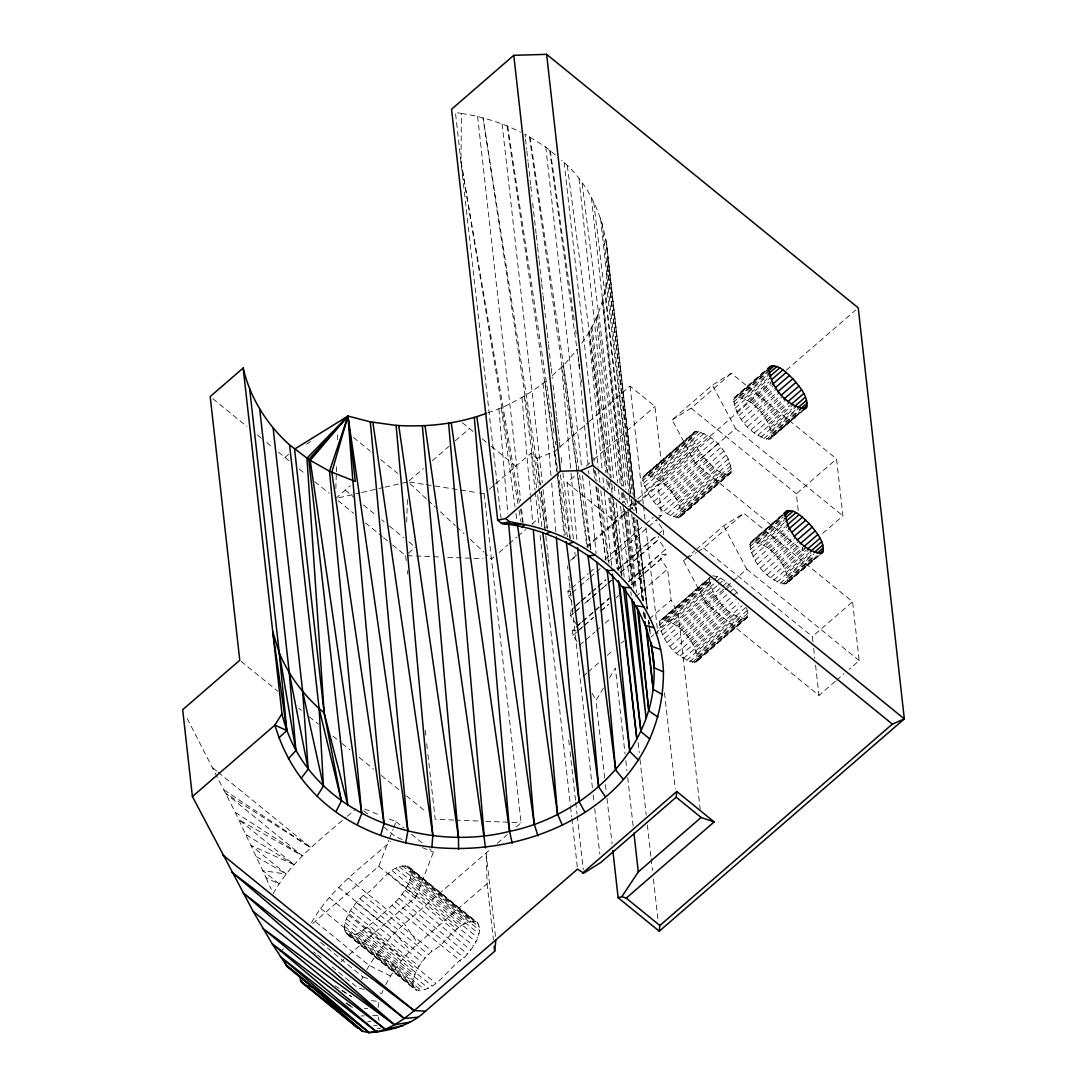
<?xml version="1.0" encoding="UTF-8"?>
<svg xmlns="http://www.w3.org/2000/svg" width="1087" height="1087" viewBox="0 0 1087 1087"><rect width="100%" height="100%" fill="white"/><g stroke="black" fill="none" stroke-linecap="round" stroke-linejoin="round"><path stroke-width="0.75" stroke-dasharray="5 3.75" d="M642.865 480.549L642.865 478.185L644.618 475.182L694.892 431.634C713.154 432.816 731.238 454.515 731.184 472.6L679.755 517.358C661.725 516.719 647.866 496.677 642.865 480.549L693.139 437.001L693.139 434.637L694.892 431.634M746.66 608.19L748.005 613.177L747.421 617.334L695.993 662.092C677.731 660.91 659.632 639.21 659.7 621.125L711.129 576.368M679.755 517.358L680.91 516.148C680.978 498.063 662.88 476.364 644.618 475.182M695.993 662.092L697.147 660.882C697.202 642.797 679.117 621.098 660.855 619.916M746.266 618.544C727.923 617.552 712.284 596.749 709.376 579.385L659.102 622.933M804.176 409.568L770.248 438.971C751.987 437.776 733.888 416.076 733.942 397.991L767.775 368.479M819.15 555.403L786.472 583.705C768.224 582.523 750.125 560.824 750.179 542.739L782.762 514.314M770.248 438.971L771.403 437.762C771.457 419.677 753.359 397.978 735.097 396.796M786.472 583.705L787.64 582.496C787.695 564.411 769.596 542.712 751.334 541.53M344.416 929.195C344.579 915.689 353.982 904.18 363.371 895.321C377.107 889.9 390.817 860.306 409.16 867.141L477.709 922.904C483.701 935.404 471.894 948.72 464.19 957.796C449.284 965.134 434.664 995.447 414.826 989.333L346.277 933.57L344.416 929.195L412.965 984.971L414.826 989.333M346.277 933.57C350.245 936.885 355.789 934.453 359.743 932.347C373.846 922.347 387.013 910.702 399.065 898.283C405.22 889.859 414.881 877.875 409.16 867.141M412.965 984.971C413.128 971.452 422.53 959.943 431.919 951.084C445.656 945.676 459.366 916.069 477.709 922.904M517.955 503.634L460.997 161.596L461.418 113.442L455.426 112.423L501.025 518.39M335.856 488.498L336.331 473.402M336.386 471.731L336.549 466.703M337.405 439.868L337.677 431.485M406.715 522.059L407.516 496.908M581.681 343.166C622.634 288.408 614.073 204.696 561.599 160.21M378.059 1007.527L379.132 1001.603L370.925 1000.529M312.73 923.488L378.752 866.285L388.888 840.129M389.486 838.593L393.059 829.367M393.657 827.818L396.048 821.663L386.659 817.886M348.818 955.038L416.144 896.707L433.428 852.086L429.569 848.947M361.604 979.604L362.841 976.833L318.505 940.744M383.059 990.583L381.782 993.464L376.999 992.349M311.534 922.659C330.339 888.962 362.732 866.393 390.899 841.284M366.822 969.713C376.605 952.402 389.622 937.008 404.432 923.787L491.107 848.702M385.627 984.836C393.725 969.224 404.812 955.228 417.979 943.57L487.098 883.704L486.12 853.023L495.672 938.19M604.712 778.047L596.016 700.49L603.598 687.772M609.508 677.88L615.405 667.975L625.052 753.93M273.163 893.731C290.446 862.385 319.333 840.21 346.006 817.37M552.196 375.654L563.474 365.531L577.591 349.104M487.873 412.775C509.504 405.628 529.749 394.146 547.44 379.852M288.571 454.325L284.984 457.437L287.838 455.67M335.53 498.566L350.259 485.794M409.283 480.712L423.373 468.497M432.354 460.725L449.013 446.295M455.412 440.738L469.516 428.523M406.198 560.634L405.641 555.593L415.329 547.196M479.19 492.927L484.163 493.702L487.968 490.414M489.232 489.313L494.3 484.911M495.577 483.824L530.904 453.211L537.127 458.293L540.157 485.278M537.127 458.293L554.683 451.458L558.514 448.129M559.791 447.029L587.918 422.666M589.195 421.566L630.093 386.13L655.013 406.416L663.383 481.038L658.097 484.326L637.689 502.004M573.365 539.003L567.047 482.628L578.515 472.682M586.165 466.051L592.537 460.535M593.815 459.434L655.013 406.416M494.014 556.897L491.487 559.085L485.264 553.324M499.069 552.522L507.914 544.859M509.178 543.772L516.76 537.195M518.023 536.108L525.605 529.546M531.91 524.07L538.228 518.594M805.25 548.541L802.736 550.715L695.34 463.347L672.16 419.935L712.379 385.097L731.334 373.33L836.555 458.945L842.941 515.877L820.332 535.47M672.16 419.935L691.115 408.168L731.334 373.33M643.463 476.378L693.737 432.83M733.942 397.991L769.134 367.515M646.317 474.611L696.577 431.063M736.796 396.225L766.96 370.096M642.865 478.185L693.139 434.637M733.358 399.799L768.55 369.322M648.491 474.706L698.751 431.159M738.97 396.32L766.62 372.365M733.358 402.163L768.55 371.672M651.072 475.454L701.346 431.906M741.565 397.068L766.702 375.3M643.45 483.389L693.723 439.841L693.139 437.001M733.942 405.003L769.134 374.512M654.007 476.84L704.267 433.292M744.486 398.453L767.109 378.847M644.605 486.609L694.878 443.061L693.723 439.841M735.097 408.223L770.289 377.746M657.187 478.81L707.447 435.262M747.666 400.424L769.025 381.917M646.289 490.128L696.563 446.58L694.878 443.061M736.782 411.742L771.974 381.265M618.829 570.675L613.163 520.143L627.267 507.914M628.558 506.8L636.248 500.129M637.539 499.028L770.968 383.426M786.377 370.083L855.659 310.067M660.516 481.31L710.776 437.762M750.995 402.924L771.104 385.505M576.49 555.009L570.118 560.539L575.417 557.251L574.86 552.278M586.695 546.177L626.221 511.936M627.498 510.836L636.411 503.104M586.885 547.304L627.688 511.963M628.965 510.863L636.615 504.232M637.879 503.132L698.737 450.29L696.563 446.58M738.956 415.451L774.148 384.975M663.885 484.258L714.159 440.711M754.378 405.872L774.487 388.453M651.059 497.615L701.319 454.067L698.737 450.29M741.538 419.229L776.729 388.752M667.214 487.587L717.488 444.039M757.707 409.201L776.553 392.869M695.34 463.347L735.559 428.509L712.379 385.097M653.98 501.365L704.254 457.817L701.319 454.067M744.473 422.979L779.651 392.489M670.394 491.175L720.667 447.627M760.873 412.788L779.732 396.456M657.159 504.939L707.433 461.391C713.548 466.866 720.926 475.793 730.029 473.81M747.639 426.552L782.83 396.076M673.315 494.911L723.589 451.363M763.808 416.525L782.654 400.193M660.488 508.268L710.749 464.72M750.968 429.881L786.159 399.391M571.844 601.111L568.447 596.165L567.917 591.342L570.458 589.14M571.735 588.026L579.385 581.409M580.662 580.295L588.312 573.678M589.589 572.564L594.684 568.148M604.888 559.316L644.414 525.075M645.678 523.975L653.328 517.344M675.91 498.688L726.184 455.14M766.389 420.302L785.249 403.97M663.872 511.216L714.132 467.668M754.351 432.83L789.542 402.353M568.447 596.165L571.001 593.964M572.278 592.85L578.705 587.17M579.928 586.233L588.896 578.338M590.132 577.387L595.282 572.808M596.505 571.871L600.377 568.392M609.25 560.824L647.553 527.535M648.776 526.584L656.48 519.803M657.744 518.689L661.575 515.374L658.097 484.326M678.084 502.398L728.344 458.85M768.563 424.012L789.923 405.505M667.201 513.716L717.461 470.182M757.68 435.343L792.871 404.853M679.769 505.917L730.043 462.369M770.248 427.531L791.621 409.025M670.366 515.7L720.64 472.152M760.859 437.314L796.051 406.823M680.924 509.151L731.184 465.603M771.403 430.765L796.54 408.984M673.301 517.072L723.575 473.524M763.781 438.686L798.972 408.209M681.508 511.977L731.782 468.429M771.987 433.591L797.124 411.824M675.897 517.82L726.157 474.272M766.376 439.433L800.304 410.044M576.504 604.956L580.322 601.641M581.599 600.54L590.526 592.809M591.804 591.708L596.899 587.293M598.176 586.178L605.826 579.561M617.294 569.615L656.82 535.375M658.097 534.274L663.192 529.858L656.426 519.953M576.572 624.427L570.648 615.772L570.104 610.948L573.936 607.633M575.213 606.532L580.309 602.116M581.586 601.016L590.513 593.285M591.79 592.17L596.885 587.754M598.163 586.654L605.812 580.023M618.557 568.977L656.806 535.85M681.508 514.341L731.768 470.793M771.987 435.955L799.638 412M678.071 517.915L728.331 474.367M768.55 439.528L803.741 409.052M680.91 516.148L731.184 472.6M771.403 437.762L801.567 411.633M575.797 611.193L579.629 607.878M584.724 603.462L591.097 597.945L584.67 603.625M592.374 596.831L597.47 592.415M598.747 591.314L606.397 584.684M607.674 583.583L611.505 580.268M620.419 572.536L659.945 538.296M570.648 615.772L573.202 613.571M574.48 612.457L579.575 608.041M592.32 596.994L597.429 592.578M602.524 588.162L611.451 580.431M620.378 572.7L658.627 539.573L658.26 536.353M347.256 816.296L356.02 808.701M577.428 625.664L581.246 622.362M582.523 621.248L599.1 606.899M600.377 605.785L609.304 598.054M628.422 581.491L665.393 549.465L658.627 539.573M577.088 641.561L572.849 635.379L572.305 630.555L574.86 628.354M576.137 627.24L581.232 622.824M582.51 621.723L599.086 607.361M600.364 606.261L609.277 598.529M628.408 581.966L660.285 554.343L665.978 554.601L665.393 549.465M583.094 626.384L577.999 630.8L572.305 630.555M584.371 625.283L593.298 617.552M600.948 610.921L608.598 604.29M616.247 597.673L618.802 595.459M631.547 584.412L665.978 554.601M572.849 635.379L576.681 632.063M577.944 630.963L583.053 626.547M584.33 625.446L593.244 617.715M600.894 611.084L608.543 604.454M631.493 584.575L660.828 559.18L660.285 554.343M579.629 645.27L584.724 640.854M586.002 639.754L594.929 632.023M596.192 630.922L600.024 627.607M605.119 623.191L611.492 617.661M635.718 596.681L667.595 569.072L660.828 559.18M835.305 681.304L818.973 695.449L706.591 604.032L683.41 560.62L694.715 550.824M695.979 549.723L723.629 525.782L743.807 513.254L852.575 601.75L859.178 660.611L849.124 669.32M697.827 551.666L703.588 548.093L743.807 513.254M583.108 676.331L586.926 673.016M588.203 671.915L599.684 661.969M607.334 655.339L613.707 649.822M621.356 643.191L623.911 640.99M649.401 618.897L671.073 600.119L667.595 569.072M798.225 510.523L796.35 493.783L836.555 458.945M659.7 621.125L709.96 577.577M750.179 542.739L785.371 512.249M662.54 619.345L709.05 579.072M753.033 540.959L783.197 514.83M749.595 544.546L782.273 516.243M279.712 952.09L283.517 948.788M664.714 619.441L711.224 579.167M755.207 541.054L782.857 517.113M659.102 625.283L709.376 581.735M749.595 546.897L782.26 518.594M667.309 620.188L712.556 581.001M713.806 579.914L717.583 576.64L723.684 579.996L733.725 588.774L739.826 596.097M757.802 541.802L782.925 520.034M659.687 628.123L709.96 584.575M750.179 549.737L784.107 520.347M651.317 636.873L653.885 634.659M655.162 633.544L678.247 613.544L671.073 600.119M670.244 621.574L715.477 582.387M716.741 581.287L720.504 578.026M760.723 543.187L784.597 522.507M660.842 631.357L711.115 587.809M751.334 552.97L783.999 524.654M673.41 623.544L717.406 585.445M718.656 584.358L723.684 579.996M763.903 545.158L785.262 526.651M662.526 634.876L712.8 591.328M753.019 556.49L788.211 525.999M676.739 626.044L727.013 582.496M767.232 547.658L787.341 530.239M664.7 638.572L714.974 595.024M755.193 560.185L789.121 530.796M706.591 604.032L725.437 587.7M726.7 586.613L746.81 569.194L723.629 525.782M680.122 629.006L724.105 590.893M725.369 589.806L730.396 585.458M770.615 550.62L789.461 534.288M667.296 642.363L717.556 598.815M757.775 563.976L790.453 535.66M683.451 632.321L728.698 593.135M729.948 592.048L733.725 588.774M773.944 553.935L792.79 537.603M670.217 646.099L720.491 602.551M760.696 567.713L794.638 538.323M686.631 635.909L731.877 596.722M733.127 595.622L736.904 592.361M777.11 557.522L795.969 541.19M673.396 649.686L723.657 606.138M763.876 571.3L797.804 541.897M689.552 639.645L736.048 599.372M780.045 561.259L798.891 544.927M676.725 653.002L726.986 609.454M767.205 574.615L799.883 546.313M692.147 643.436L738.644 603.149M782.626 565.05L802.736 547.631M680.095 655.964L730.369 612.416M770.588 577.577L805.78 547.087M694.308 647.132L742.068 605.772M784.8 568.746L806.16 550.239M683.424 658.464L733.698 614.916M773.917 580.078L809.108 549.587M696.006 650.651L746.266 607.103M786.485 572.265L809.108 552.672M686.604 660.434L736.877 616.886M777.096 582.048L811.024 552.658M341.196 961.642L343.737 959.441M697.161 653.885L747.421 610.337M787.64 575.499L811.513 554.818M689.538 661.82L739.799 618.272M780.018 583.434L813.946 554.03M697.745 656.725L748.005 613.177M788.224 578.338L814.611 555.471M692.12 662.567L742.394 619.019M782.613 584.181L815.291 555.878M697.745 659.075L748.005 615.527M788.224 580.689L817.125 555.647M694.294 662.662L744.568 619.114M784.787 584.276L817.465 555.96M697.147 660.882L747.421 617.334M787.64 582.496L819.054 555.28M497.357 843.295L507.33 834.639M516.08 827.071L521.067 822.75L484.163 493.702M812.927 641.643L812.369 636.588L852.575 601.75M836.555 680.217L844.096 673.682M683.41 560.62L686.291 558.827M687.731 557.93L696.387 552.563M306.425 444.203L312.146 440.67M338.818 497.805L360.232 492.846M361.876 492.465L383.29 487.519M384.947 487.139L408.005 481.813L426.688 499.11M377.42 1028.71L380.681 1028.112M373.751 1025.843L376.944 1025.381M367.596 1021.794L370.884 1021.495M361.088 1015.951L364.43 1015.856M372.773 1015.598L377.773 1015.448M407.312 555.661L440.982 557.033M447.722 557.305L483.076 558.745M453.727 820.006L435.208 819.258L427.68 752.082M455.412 820.074L478.987 821.038M485.712 821.31L521.067 822.75M658.722 515.252L661.575 515.374M712.814 575.797L717.583 576.64M567.917 591.342L570.757 591.464M570.104 610.948L572.958 611.071M364.444 1008.423L367.773 1008.573M218.079 772.178L310.95 847.738L225.933 793.619L302.349 855.754L238.827 819.693L294.061 864.613L251.206 845.55L286.275 874.097L262.823 870.605L279.196 883.976L266.138 877.888L235.268 812.342L185.768 715.694M409.663 482.071L424.555 484.394M426.213 484.653L477.533 492.669M461.418 113.442C482.003 116.486 502.045 122.845 520.659 132.125M364.254 989.401L357.881 987.92L331.807 966.71M362.841 976.833L368.928 978.966M364.77 809.054L380.409 815.359M402.163 839.477L395.913 836.949L384.309 827.506M422.49 847.67L433.428 852.086M390.586 975.977L369.213 965.433L313.138 919.806M256.464 856.705L286.275 874.097M555.321 154.952L545.783 146.99L524.967 134.068L525.347 137.438M341.753 990.597L351.658 996.67M246.11 834.734L294.061 864.613M235.268 812.342L302.349 855.754M334.945 985.746L351.699 996.589M376.809 954.101L396.483 967.158M224.112 789.95L310.95 847.738M345.951 1003.138L352.759 1007.921L346.25 1002.608M346.196 1002.866L352.759 1007.921M735.559 428.509L842.941 515.877M691.115 408.168L796.35 493.783M746.81 569.194L859.178 660.611M703.588 548.093L812.369 636.588M567.047 482.628L613.163 520.143M462.328 422.694L473.375 431.675M482.383 438.999L486.256 442.151M491.406 446.336L515.863 466.241M353.479 437.45L370.354 451.187M380.735 459.638L397.611 473.361M345.231 490.155L354.321 497.547M363.398 504.952L376.387 515.51M381.578 519.735L384.173 521.842M389.363 526.067L403.644 537.685M408.848 541.91L414.038 546.136M212.821 398.725L246.926 426.484M257.429 435.017L261.369 438.224M266.614 442.491L273.177 447.83M278.421 452.097L288.87 460.603M299.238 469.04L305.719 474.312M314.795 481.69L329.048 493.294M338.125 500.672L353.71 513.349M365.381 522.861L382.271 536.584M383.562 537.644L391.361 543.976M392.652 545.035L405.641 555.593M241.083 661.317L277.81 691.21M298.803 708.276L301.425 710.409M309.292 716.809L318.477 724.282M332.894 736.021L340.774 742.421M342.079 743.494L349.946 749.894M359.131 757.367L373.561 769.107M381.428 775.507L399.799 790.439M406.348 795.779L426.022 811.785M396.048 821.663L403.78 827.968M411.511 834.259L423.115 843.702M363.683 810.725L367.542 813.878M407.353 865.945L475.902 921.722M410.397 869.002L478.946 924.779M405.03 865.469L473.579 921.232M411.022 871.502L479.571 927.265M402.244 865.728L470.793 921.491M411.022 874.532L479.571 930.309M399.106 866.692L467.655 922.469M410.383 878.024L478.932 933.801M395.695 868.364L464.244 924.127M409.133 881.87L477.682 937.633M392.135 870.66L460.684 926.437M407.326 885.932L475.875 941.709M388.507 873.54L457.056 929.317M378.752 866.285L416.144 896.707M404.989 890.117L473.538 945.88M402.204 894.275L470.753 950.038M399.065 898.283L467.614 954.046M395.641 902.02L464.19 957.796M392.067 905.389L460.616 961.153M212.848 767.925L216.761 771.118M348.343 878.16L404.432 923.787L417.979 943.57M363.371 895.321L431.919 951.084M359.797 898.677L428.346 954.44M338.6 887.332L394.676 932.959L410.397 950.704M356.387 902.414L424.935 958.191M353.234 906.436L421.783 962.199M350.462 910.593L419.011 966.357M366.944 927.157L435.493 982.933M329.293 897.536L403.155 958.652M348.125 914.765L416.674 970.528M363.316 930.037L431.865 985.8M346.305 918.828L414.854 974.604M359.743 932.347L428.292 988.11M345.055 922.673L413.603 978.436M356.332 934.005L424.881 989.781M344.416 926.165L412.965 981.928M320.719 908.474L421.742 990.746M350.422 935.228L418.971 991.004M345.041 931.695L413.59 987.458M348.085 934.752L416.634 990.529M313.545 951.845L316.154 953.965M317.458 955.025L321.372 958.218M427.938 500.265L435.411 507.194M440.398 511.8L455.358 525.646M456.594 526.801L464.081 533.717M470.304 539.478L484.014 552.169M704.254 457.817L707.433 461.391M592.211 693.384L596.016 700.49M266.138 877.888L271.247 889.411M378.113 1016.78L379.105 1020.734M460.997 161.596L519.369 502.452M520.51 509.137L522.806 522.507M519.07 510.306L521.013 521.991M540.307 484.707L483.09 117.98L538.799 487.003M541.34 491.406L547.087 528.241M507.711 126.323L553.025 426.253M553.269 427.925L554.288 434.637M555.294 441.336L555.81 444.692M560.362 474.842L569.982 538.513M539.043 488.688L545.13 528.934M530.089 137.247L590.54 549.764M507.085 125.943L557.59 469.869M557.835 471.554L567.441 536.978M550.28 150.753L573.297 313.464M573.542 315.148L574.724 323.532M575.675 330.244L576.151 333.6M593.706 457.722L594.181 461.078M595.594 471.147L597.021 481.215M597.972 487.914L608.407 561.721M529.41 136.704L587.85 547.59M501.324 407.802L515.034 506.882M515.958 513.594L516.896 520.306M549.614 150.047L578.719 361.998M578.95 363.683L580.105 372.094M581.029 378.82L581.491 382.176M593.271 467.967L594.657 478.063M595.812 486.473L605.975 560.484M524.219 396.13L536.761 488.688M537.671 495.414L542.005 527.399M567.305 165.7L608.136 474.72M609.25 483.117L610.364 491.514M610.581 493.185L621.465 575.485M545.063 381.945L556.857 471.011M557.74 477.723L565.308 534.858M563.474 365.531L586.858 546.815M582.116 183.363L620.337 484.503M621.411 492.914L622.688 503.009M622.905 504.694L633.585 588.814M594.507 470.182L595.771 480.291M596.627 487.03L605.717 559.479M593.76 202.685L629.237 494.055M629.441 495.74L630.881 507.534M631.696 514.273L642.159 600.16M643.599 611.954L644.618 620.378M597.361 314.496L617.661 482.614M618.476 489.34L619.699 499.422M620.5 506.148L629.849 583.488M630.868 591.885L631.275 595.255M591.885 326.29L610.215 477.669M610.418 479.353L612.049 492.805M612.253 494.49L622.022 575.227M602.021 223.297L633.884 496.27M634.672 503.009L635.65 511.433M636.642 519.858L647.064 609.155M648.436 620.962L648.83 624.332M649.021 626.017L649.809 632.756L649.129 625.976M589.412 331.114L605.88 472.696M606.668 479.435L607.85 489.544M608.829 497.968L617.063 568.759M606.301 283.476L630.609 493.974M631.398 500.713L632.362 509.124M633.341 517.548L643.069 601.75M644.428 613.53L645.202 620.269M608.027 261.437L634.767 497.411M634.957 499.096L636.669 514.273M637.43 521.013L647.363 608.666L637.648 521.094M648.708 620.46L649.088 623.829L648.776 620.487M650.23 633.952L649.279 625.528L650.284 633.966M802.355 547.359L802.736 550.715M813.687 648.368L814.815 658.45M815.576 665.176L818.973 695.449M678.247 613.544L700.177 809.041M663.192 529.858L663.777 534.981M630.093 386.13L643.314 504.055M643.504 505.74L645.012 519.219M645.963 527.643L657.866 633.775M664.483 692.745L675.244 788.768M606.736 244.792L635.012 497.506M635.202 499.191L636.9 514.355M606.084 239.52L634.849 497.724M635.039 499.409L636.534 512.915M637.295 519.668L647.254 609.1M648.572 620.922L648.939 624.291M602.918 298.911L623.979 487.968M624.726 494.721L625.854 504.844M626.601 511.597L635.256 589.249M638.096 742.516L639.238 752.625M639.985 759.365L646.221 814.951M647.363 825.06L650.95 857.072M651.14 858.757L652.458 870.551M653.409 878.975L658.124 921.097M590.92 328.002L607.307 474.543M608.054 481.283L608.992 489.707M609.943 498.131L617.851 568.881M564.112 162.303L598.203 467.315M598.393 469L599.902 482.479M600.839 490.903L608.937 563.365M625.813 760.669L626.941 770.792M627.702 777.531L633.178 826.405M545.783 146.99L581.599 467.152M582.537 475.576L590.825 549.723M605.459 784.787L606.22 791.526M606.981 798.279L612.09 843.797M525.537 139.122L526.665 149.232M526.855 150.916L527.983 161.025M528.173 162.71L530.633 184.613M530.823 186.298L531.951 196.407M532.698 203.147L533.459 209.886M533.649 211.571L536.095 233.488M536.285 235.172L537.413 245.282M537.603 246.966L538.921 258.76M539.111 260.445L541.571 282.348M541.761 284.033L542.889 294.142M543.079 295.827L545.525 317.73M546.285 324.469L547.033 331.209M547.223 332.907L548.364 343.016M548.541 344.701L551 366.604M551.191 368.289L552.318 378.398M553.079 385.138L553.827 391.877M554.017 393.562L556.462 415.465M556.653 417.15L557.794 427.259M557.971 428.944L559.302 440.751M559.492 442.436L560.43 450.86M561.177 457.6L561.938 464.339M562.876 472.763L570.24 538.486M554.683 451.458L556.952 471.676M557.142 473.361L564.126 535.687M567.536 566.014L567.903 569.384M568.664 576.124L569.235 581.178M569.425 582.863L592.469 788.388M593.23 795.127L593.991 801.866M594.738 808.606L599.847 854.097M502.085 123.796L542.291 482.71M543.038 489.449L547.386 528.2M540.918 492.017L545.076 529.124M545.837 535.877L548.296 557.794M548.487 559.492L549.234 566.232M568.718 739.962L569.289 745.016M570.05 751.769L575.539 800.684M575.73 802.369L577.048 814.177M577.238 815.861L583.298 869.831M530.904 453.211L535.035 490.101M535.225 491.772L538.989 525.334M540.117 535.443L570.362 805.073M570.553 806.758L571.68 816.867M571.871 818.552L577.36 867.412M477.587 116.391L520.646 500.563M521.583 508.988L523.092 522.467M487.098 883.704L493.376 939.712M407.326 570.716L407.707 574.072M425.221 730.247L425.791 735.288M426.729 743.685L427.49 750.41M600.513 218.174L630.637 492.479M631.384 499.218L632.485 509.314M633.408 517.725L642.471 600.187M643.762 611.967L644.686 620.378M607.81 266.763L632.213 494.028M632.933 500.767L634.02 510.863M634.74 517.602L643.776 601.777M645.053 613.557L645.773 620.297M591.423 197.82L622.729 485.984M623.462 492.724L624.549 502.846M625.473 511.27L633.884 588.787M596.138 317.744L613.448 477.587M614.359 485.998L615.269 494.408M616.18 502.833L624.196 576.857M578.991 178.839L611.193 477.546M611.913 484.299L612.823 492.737M613.557 499.49L621.737 575.431M602.252 300.678L621.696 485.767M622.403 492.506L623.462 502.602M624.169 509.327L632.308 586.735M605.214 288.748L625.963 489.639M626.832 498.077L627.525 504.83M628.232 511.583L636.588 592.619M588.692 332.405L602.13 469.299M602.959 477.75L604.127 489.585M604.29 491.27L611.601 565.634M578.202 355.87L578.814 362.637M578.963 364.322L587.985 464.067M588.597 470.834L588.909 474.217M589.521 480.97L596.084 553.677M561.707 367.27L570.92 471.744M571.055 473.429L576.993 540.85M543.052 383.48L551.068 476.228M551.652 482.968L555.865 531.869M521.991 397.421L530.334 495.292M530.483 496.976L532.779 523.975M498.919 408.834L507.819 513.499"/><path stroke-width="1.5" d="M770.289 366.305L769.134 367.515C769.08 385.6 787.178 407.299 805.426 408.481L806.595 407.285C808.755 396.252 799.298 386.659 792.899 378.711C786.716 373.33 776.254 360.68 767.775 368.479M786.526 511.039L785.371 512.249C785.317 530.334 803.402 552.033 821.663 553.229L822.818 552.019C824.992 541 815.535 531.394 809.122 523.458C802.953 518.078 792.491 505.414 784.012 513.227M281.954 713.711C304.469 810.725 419.704 854.3 509.613 831.351C591.573 814.829 668.125 737.176 651.983 649.129L654.048 667.663L663.437 671.929C663.627 874.193 330.978 916.993 274.943 725.07L281.954 713.711L243.175 368.031L210.199 396.592L239.765 660.257L182.67 709.716L192.413 796.567L253.108 911.327L272.158 943.747L287.43 966.982L369.104 1032.65C389.486 1031.06 410.41 1025.639 425.547 1011.127L494.667 951.247L495.862 939.861M431.797 847.738L432.843 835.55L396.103 425.384L370.314 421.851L347.962 416.049L294.563 449.135L324.13 712.8L341.4 800.983L336.032 811.541M612.837 850.537L618.136 897.74L659.265 931.206L659.863 925.513L892.359 724.105L904.33 718.901L858.227 307.852L546.639 54.35L513.784 55.328L451.54 109.257L497.697 520.265L501.583 523.445C576.205 531.135 650.882 588.461 654.048 667.663M377.338 1030.952L369.104 1032.65L280.337 956.628L376.673 1031.957C390.899 1028.492 403.1 1019.878 414.174 1010.625L577.55 869.097L583.665 873.201L600.785 862.521L676.196 797.192L676.793 791.499L714.173 821.921L626.207 898.134L621.859 896.653L618.136 897.74M405.655 843.023L407.883 831.039L370.314 421.851M342.935 420.411L347.962 416.049L331.807 472.261L384.024 823.674L380.667 835.305M407.883 831.039L347.962 416.049L329.497 471.228L361.726 813.592L357.324 824.748M317.214 795.929L323.423 786.078L319.13 708.561L289.563 444.896C266.913 424.541 250.024 397.842 243.175 368.031M621.859 896.653L638.286 871.91L701.115 817.478L714.173 821.921M301.235 778.21L308.164 769.161L302.702 691.767L273.122 428.115M289.563 444.896L308.749 459.475L329.497 471.228L355.3 481.432L347.962 416.049L310.203 460.372L361.726 813.592M347.962 416.049L308.749 459.475L347.745 804.91L324.13 712.8L306.955 458.198L347.962 416.049L352.84 480.671L384.024 823.674M288.368 758.726L295.881 750.546L289.332 673.111L259.752 409.446M278.883 737.842L286.819 730.6L279.277 652.947L249.697 389.282M497.697 520.265L505.781 518.553L560.43 471.214L580.771 470.603L592.741 465.413L904.33 718.901L659.265 931.206M192.413 796.567L274.943 725.07L286.819 730.6L272.742 631.683L279.277 652.947L295.881 750.546M768.21 369.009L771.987 365.748M767.87 371.278L774.161 365.83M767.952 374.2L776.757 366.591M769.623 376.673L779.678 367.963M771.539 379.73L782.857 369.933M772.354 384.418L786.186 372.433M775.738 387.366L789.57 375.395M777.816 391.782L792.899 378.711M780.982 395.369L796.064 382.298M783.917 399.106L798.999 386.034M787.762 401.796L801.581 389.825M791.187 404.418L803.755 393.535M794.135 406.851L805.44 397.054M797.804 407.897L806.595 400.274M799.638 409.65L807.179 403.114M803.402 408.739L807.179 405.465M804.081 409.459L806.595 407.285M784.447 513.743L788.224 510.482M784.107 516.012L790.398 510.577M784.189 518.947L792.98 511.325M785.86 521.42L795.915 512.711M786.526 525.564L799.094 514.681M788.591 529.152L802.423 517.181M791.975 532.114L805.793 520.13M794.053 536.516L809.122 523.458M797.219 540.103L812.302 527.046M800.154 543.84L815.223 530.782M804 546.53L817.818 534.559M807.424 549.152L819.992 538.269M810.372 551.585L821.677 541.788M814.027 552.631L822.832 545.022M817.125 553.297L823.416 547.848M819.639 553.473L823.416 550.212M820.305 554.193L822.818 552.019M582.537 873.16L676.793 791.499M521.855 526.991L524.994 524.627C595.2 539.111 660.543 597.048 663.437 671.929M545.891 533.975L550.171 531.937M396.103 425.384C426.525 427.286 457.641 424.052 486.297 413.345M568.433 543.69L573.773 542.114M509.667 521.733L501.583 523.445L524.994 524.627L509.667 521.733L505.781 518.553M376.673 1031.957L272.158 943.747L385.246 1029.307L403.046 1025.652M410.275 1022.12L394.54 1024.769L263.027 928.556L385.246 1029.307M589.045 555.973L595.363 554.981M253.108 911.327L394.54 1024.769L242.564 892.345L404.269 1018.478L417.856 1017.228M390.505 1028.248L396.388 1027.718M302.05 981.072L300.569 981.153L300.039 976.371M607.361 570.58L614.535 570.267M404.269 1018.478L231.599 871.964L414.174 1010.625L425.547 1011.127M623.014 587.238L630.936 587.714M635.718 605.636L644.238 606.981M306.67 985.719L362.759 1031.346L300.569 981.153L306.67 985.719L311.969 986.955L362.759 1031.346L369.104 1032.65L286.003 964.903L311.969 986.955M645.243 625.419L644.863 622.063L645.243 625.419L654.211 627.702M651.385 646.235L651.004 642.852L651.385 646.235L660.651 649.496M645.787 625.324L653.178 689.307L662.526 694.607M637.322 607.81L648.79 710.776L657.934 717.08M580.771 470.603L892.359 724.105M676.196 797.192L701.115 817.478M626.207 898.134L659.863 925.513M222.59 854.762L414.174 1010.625M301.738 982.471L357.827 1028.098L356.142 1025.544M623.449 587.007L640.963 731.66L649.741 738.943M326.684 1001.861L329.279 1004.035M333.179 1007.323L357.827 1028.098M279.277 652.947C289.088 676.223 304.74 696.672 324.13 712.8M606.994 569.588L629.849 751.538L638.096 759.772M587.945 555.212L615.663 770.072L623.245 779.175M566.191 541.571L598.665 786.893L605.432 796.785M542.685 532.44L579.167 801.69L585.023 812.274M284.332 961.03L287.43 966.982M517.589 525.347L557.549 814.177L562.387 825.359M476.84 416.729L534.22 824.123L537.956 835.781M319.13 708.561L341.4 800.983M302.702 691.767L323.423 786.078M451.241 422.721L509.613 831.351L512.181 843.335M289.332 673.111L308.164 769.161M398.752 425.547L458.442 837.112L458.605 849.382M372.882 422.313L432.843 835.55M425.044 425.683L485.563 847.901M631.669 598.611L646.099 717.977L633.898 601.872M618.435 580.567L636.86 738.997L619.359 582.347M546.639 54.35L592.741 465.413M633.938 833.145L638.286 871.91M513.784 55.328L560.43 471.214M494.123 946.301L494.667 951.247M646.493 627.022L653.178 689.307M625.473 588.638L640.963 731.66M638.341 609.494L648.79 710.776M612.429 574.085L629.849 751.538M596.858 562.128L615.663 770.072M577.591 547.59L598.665 786.893M422.381 425.832L458.442 837.112M556.313 536.937L579.167 801.69M448.618 423.169L484.191 835.699M533.364 530.714L557.549 814.177M508.811 525.32L534.22 824.123M474.299 417.476L509.613 831.351M651.575 645.746L651.181 642.376L651.602 645.76"/></g></svg>
